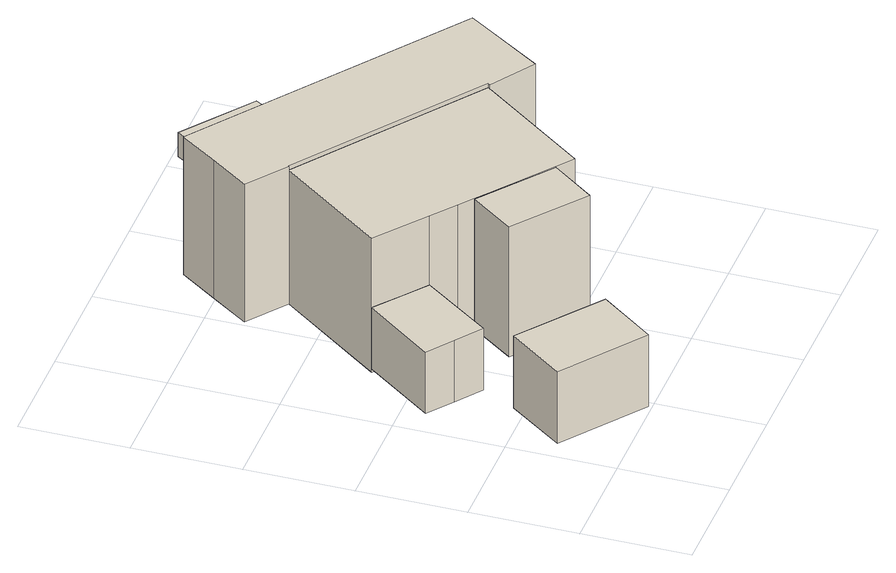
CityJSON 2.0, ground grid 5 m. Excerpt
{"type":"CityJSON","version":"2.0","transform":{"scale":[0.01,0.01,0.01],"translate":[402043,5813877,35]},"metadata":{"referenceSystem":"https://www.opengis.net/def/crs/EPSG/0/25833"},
"CityObjects":{
"building1":{"type":"Building","attributes":{"Gemeindeschluessel":"11000009","BezugspunktDach":"2200","function":"31001_2000","measuredHeight":3.72,"storeysAboveGround":1},"address":[{"country":"Germany","locality":"Berlin","thoroughfareNumber":"15 (3)","thoroughfareName":"Rudolf-Rühl-Allee"}],"geometry":[{"type":"Solid","lod":"1","boundaries":[[[[0,1,2,3]],[[4,5,6,7]],[[4,7,3,2]],[[5,4,2,1]],[[6,5,1,0]],[[7,6,0,3]]]]}]},
"building2":{"type":"Building","attributes":{"Gemeindeschluessel":"11000009","BezugspunktDach":"2200","function":"31001_2000","measuredHeight":3.71,"storeysAboveGround":1},"address":[{"country":"Germany","locality":"Berlin","thoroughfareNumber":"15 (1)","thoroughfareName":"Rudolf-Rühl-Allee"}],"geometry":[{"type":"Solid","lod":"1","boundaries":[[[[8,9,10,11,12,13]],[[14,15,16,17,18,19]],[[14,19,13,12]],[[15,14,12,11]],[[16,15,11,10]],[[17,16,10,9]],[[18,17,9,8]],[[19,18,8,13]]]]}]},
"building3":{"type":"Building","attributes":{"Gemeindeschluessel":"11000009","BezugspunktDach":"2200","function":"31001_2000","measuredHeight":6.73,"storeysAboveGround":1},"address":[{"country":"Germany","locality":"Berlin","thoroughfareNumber":"15 (2)","thoroughfareName":"Rudolf-Rühl-Allee"}],"geometry":[{"type":"Solid","lod":"1","boundaries":[[[[20,21,22,23]],[[24,25,26,27]],[[24,27,23,22]],[[25,24,22,21]],[[26,25,21,20]],[[27,26,20,23]]]]}]},
"building4":{"type":"Building","attributes":{"Gemeindeschluessel":"11000009","function":"31001_1010"},"address":[{"country":"Germany","locality":"Berlin","thoroughfareNumber":"15","thoroughfareName":"Rudolf-Rühl-Allee"}],"children":["building4-1","building4-2"]},
"building4-1":{"type":"BuildingPart","attributes":{"BezugspunktDach":"2200","measuredHeight":7.71,"storeysAboveGround":1},"parents":["building4"],"geometry":[{"type":"MultiSurface","lod":"1","boundaries":[[[28,29,30,31,32,33,34,35,36,37,38,39,40]],[[41,42,43,44,45,46,47,48,49,50,51,52,53]],[[41,53,40,39]],[[42,41,39,38]],[[47,46,34,33]],[[48,47,33,32]],[[49,48,32,31]],[[50,49,31,30]],[[51,50,30,29]],[[52,51,29,28]],[[53,52,28,40]],[[43,42,38,37]],[[44,43,37,36]],[[45,44,36,35]],[[46,45,35,34,54]]]}]},
"building4-2":{"type":"BuildingPart","attributes":{"BezugspunktDach":"2200","measuredHeight":7.57,"storeysAboveGround":1},"parents":["building4"],"geometry":[{"type":"MultiSurface","lod":"1","boundaries":[[[55,56,57,58,59,60,61,62,63,64]],[[65,66,67,68,69,46,45,42,41,70]],[[65,70,64,63]],[[66,65,63,62]],[[67,66,62,61]],[[68,67,61,60]],[[69,68,60,59]],[[46,69,59,58]],[[35,34,58,57]],[[38,37,36,35,45,57,56]],[[41,42,56,55]],[[70,41,55,64]],[[45,46,34,35]],[[71,42,43,37,38]],[[44,36,37,43,72]],[[44,45,35,36]]]}]},
"building5":{"type":"Building","attributes":{"Gemeindeschluessel":"11000009","BezugspunktDach":"2200","function":"31001_2000","measuredHeight":1.24,"storeysAboveGround":1},"address":[{"country":"Germany","locality":"Berlin","thoroughfareNumber":"15 (4)","thoroughfareName":"Rudolf-Rühl-Allee"}],"geometry":[{"type":"Solid","lod":"1","boundaries":[[[[73,74,75,76]],[[77,78,79,80]],[[77,80,76,75]],[[78,77,75,74]],[[79,78,74,73]],[[80,79,73,76]]]]}]}
},
"vertices":[
[448,9,438],[638,263,438],[261,549,438],[71,290,438],[261,549,66],[638,263,66],[448,9,66],[71,290,66],
[229,799,381],[350,711,381],[579,1027,381],[463,1117,381],[346,1207,381],[108,888,381],[346,1207,63],[463,1117,63],[579,1027,63],[350,711,63],[229,799,63],[108,888,63],
[938,432,735],[1089,633,735],[761,886,735],[614,684,735],[761,886,62],[1089,633,62],[938,432,62],[614,684,62],
[579,1027,738],[695,938,738],[761,886,738],[818,842,738],[1089,633,738],[1167,573,738],[1539,1074,738],[1547,1086,738],[1192,1346,738],[1066,1438,738],[711,1697,738],[709,1695,738],[346,1207,738],[709,1695,46],[711,1697,46],[1066,1438,46],[1192,1346,46],[1547,1086,46],[1539,1074,46],[1167,573,46],[1089,633,46],[818,842,46],[761,886,46],[695,938,46],[579,1027,46],[346,1207,46],[1539,1074,604],
[709,1695,759],[711,1697,759],[1547,1086,759],[1539,1074,759],[1745,941,759],[1864,1120,759],[1983,1299,759],[775,2186,759],[650,2009,759],[525,1833,759],[650,2009,46],[775,2186,46],[1983,1299,46],[1864,1120,46],[1745,941,46],[525,1833,46],[711,1697,415],[1182,1353,46],
[1799,2080,184],[1891,2229,184],[1566,2471,184],[1460,2307,184],[1566,2471,60],[1891,2229,60],[1799,2080,60],[1460,2307,60]
]}
